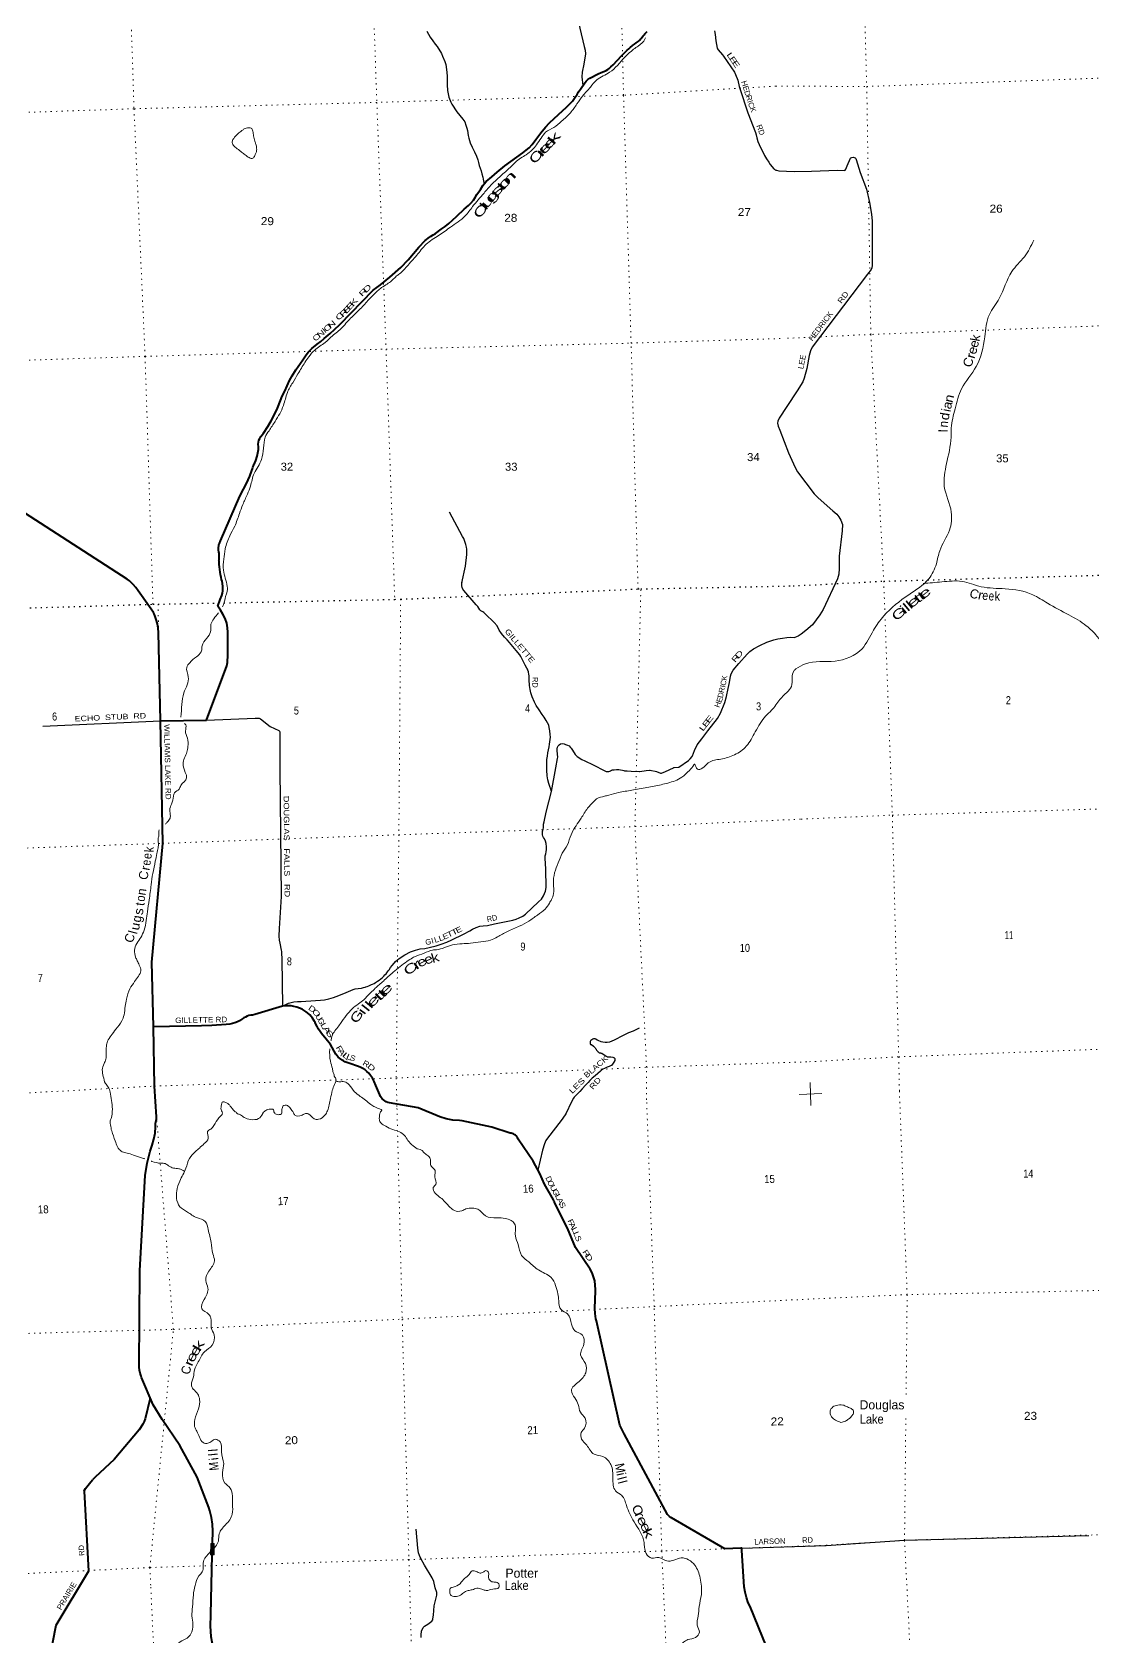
# Model space of a CAD drawing. Header units: feet. Extents: x 727543 to 978287, y 379550 to 572970.
# Drawn here: x 745583 to 768779, y 414692 to 449790 of the extents above; entities that cross this region are included whole.
import ezdxf
from ezdxf.enums import TextEntityAlignment as Align

# ---------------------------------------------------------------- set-up
doc = ezdxf.new("R2010")
doc.units = ezdxf.units.FT
doc.header["$LTSCALE"] = 80
doc.linetypes.add('DOTTED', pattern=[1.5, 0.3, -1.2])
for name, color, linetype, lineweight in [('26', 7, 'Continuous', 40), ('29', 7, 'Continuous', 25), ('39', 7, 'Continuous', 13), ('4', 7, 'Continuous', 13), ('6', 7, 'DOTTED', 25), ('61', 7, 'Continuous', 13), ('7', 7, 'DOTTED', 13)]:
    doc.layers.add(name, color=color, linetype=linetype, lineweight=lineweight)
for name, color, linetype in [('27', 7, 'Continuous'), ('30', 7, 'Continuous'), ('41', 7, 'Continuous')]:
    doc.layers.add(name, color=color, linetype=linetype)

msp = doc.modelspace()

# ---------------------------------------------------------------- linework, layer by layer
at = {"layer": '26'}
msp.add_line((748389.15, 434726.68), (749397.19, 434741.63), dxfattribs=at)
for points in [[(757657.42, 448658.82), (757698.55, 448713.09), (757725.58, 448744.44), (757738.03, 448754.75), (757758.2, 448768.92), (757780.09, 448780.95), (757963.04, 448873.5), (758028.63, 448904.11), (758086.99, 448928.49), (758138.17, 448952.98), (758171.72, 448973.96), (758203.87, 448996.34), (758241.61, 449027.11), (758289.13, 449073.27), (758471.85, 449268.05), (758543.44, 449341.89), (758595.6, 449393.91), (758629.15, 449424.68), (758668.58, 449457.6), (758693.83, 449478.93), (758712.35, 449494.49), (758755.68, 449527.45), (758791.68, 449551.93), (758814.39, 449566.62), (758834.66, 449581.3), (758853.88, 449598.44), (758867.86, 449611.73), (758877.43, 449622.52), (758887.13, 449634.24), (758898.49, 449649.19), (758916.05, 449672.35), (758944.18, 449709.6), (758964.27, 449732.32), (758981.57, 449750.86), (759008.83, 449779.18), (759030.15, 449802.61)], [(755468.71, 446474.34), (755514.6, 446519.36), (755633.04, 446620.7), (755754.91, 446724.61), (755921.84, 446866.74), (756315.61, 447150.9), (756388.73, 447210.26), (756450.53, 447258.35), (756520.91, 447332.2), (756598.15, 447443.85), (756706.29, 447586.41), (756807.57, 447710.07), (756897.68, 447803.69), (757091.65, 447987.47), (757267.94, 448147.64), (757318.66, 448197.44), (757360.71, 448240.38), (757399.34, 448281.6), (757431.95, 448326.25), (757460.27, 448364.04), (757498.89, 448423.3), (757533.23, 448479.98), (757573.56, 448539.24), (757619.25, 448604.8), (757623.16, 448610.43), (757627.35, 448616.71), (757657.42, 448658.82)], [(754291.46, 445316.08), (754353.25, 445353.01), (754401.32, 445384.79), (754528.34, 445478.4), (754612.45, 445541.09), (754694.84, 445604.64), (754777.24, 445674.2), (754869.07, 445762.66), (755030.85, 445914.24), (755122.69, 445995.82), (755175.04, 446046.49), (755231.8, 446117.02), (755268.71, 446171.98), (755309.48, 446234.24), (755385.43, 446350.61), (755441.65, 446437.78), (755468.96, 446473.94)], [(749397.19, 434741.63), (749840.34, 435926.26), (749854.03, 436006.13), (749866.41, 436169.93), (749859.51, 436666.97), (749858.33, 436764.21), (749839.45, 436860.36), (749805.13, 436961.67), (749757.08, 437062.97), (749700.45, 437150.54), (749645.34, 437236.38), (749697.89, 437380.05), (749733.07, 437470.78), (749743.37, 437516.29), (749752.81, 437572.95), (749755.38, 437609.86), (749754.52, 437662.23), (749748.52, 437730.06), (749738.22, 437784.14), (749727.95, 437815.93), (749718.06, 437859.27), (749703.47, 437927.09), (749694.89, 437981.18), (749687.17, 438035.27), (749680.31, 438091.93), (749675.67, 438143.32), (749673.23, 438178.85), (749670.23, 438218.78), (749669.69, 438229.83), (749670.33, 438239.27), (749671.62, 438251.29), (749673.98, 438263.96), (749675.7, 438277.69), (749676.12, 438298.08), (749676.55, 438315.04), (749676.12, 438332.21), (749675.48, 438350.03), (749673.98, 438365.48), (749670.44, 438392), (749665.94, 438419.04), (749663.36, 438434.5), (749661.43, 438448.23), (749660.36, 438462.83), (749659.29, 438492.88), (749659.93, 438508.77), (749660.9, 438524.98), (749663.4, 438550.99), (749665.66, 438562.58), (749668.39, 438573.58), (749678.64, 438606.05), (749699.24, 438661.01), (750126, 439638.7), (750284.65, 439943.95), (750310.27, 439999.28), (750343.74, 440077.42), (750386.44, 440204.58), (750399.52, 440240.58), (750410.67, 440274.07), (750422.44, 440306.42), (750441.57, 440346.2), (750450.87, 440369.54), (750472.43, 440418.49), (750504.4, 440517.03), (750519.85, 440586.59), (750531, 440658.72), (750530.15, 440718.84), (750528.43, 440777.23), (750532.72, 440821.89), (750543.02, 440865.68), (750559.54, 440900.24), (750587.86, 440943.18), (750642.78, 441020.47), (750737.62, 441164.74), (750809.71, 441288.4), (750866.35, 441394.89), (750948.74, 441566.64), (751017.4, 441734.95), (751051.73, 441825.98), (751106.66, 441939.33), (751211.99, 442168.73), (751270.58, 442275.11), (751351.25, 442400.49), (751503.68, 442623.51), (751577.4, 442734.12), (751626.32, 442797.67), (751700.13, 442868.95), (751817.71, 442964.27), (751893.23, 443020.95), (751967.9, 443087.93), (752098.78, 443197.42), (752197.47, 443282.44), (752309.04, 443392.36), (753040.27, 444146.34), (753203.33, 444263.13), (753404.16, 444426.3), (753646.18, 444640.99), (753804.09, 444805.87), (754038.38, 445084.97), (754178.38, 445234.28), (754273.87, 445304.71), (754291.46, 445316.08)], [(748389.15, 434726.68), (748350.09, 436661.01), (748338.95, 436754.79), (748323.71, 436846.3), (748295.76, 436945.43), (748275.44, 437007.7), (748250.04, 437066.16), (748235.93, 437097.79), (747973.48, 437466.82), (747902.36, 437571.03), (747849.01, 437642.2), (747789.63, 437709.87), (747714.69, 437786.13), (747663.34, 437825.37), (744588.95, 439809.04)], [(748234.42, 428036.41), (748202.73, 429452.26), (748439.8, 432047.28), (748389.15, 434726.68)], [(751059.33, 428484), (750450.95, 428302.61), (750405.78, 428292.18), (750364.95, 428289.57), (750325.86, 428279.14), (750288.51, 428266.98), (750246.81, 428249.16), (750211.63, 428228.3), (750171.24, 428199.62), (750119.99, 428167.9), (750072.22, 428142.69), (750019.12, 428120.84), (749967.43, 428105.63), (749908.47, 428092.4), (749830.08, 428083.36), (749511.29, 428061.19), (749287.6, 428056.63), (748234.42, 428036.41)], [(754021.39, 426266.24), (753395.84, 426373.3), (753359.81, 426383.04), (753328.11, 426396.02), (753295.32, 426414.04), (753264.69, 426437.11), (753238.75, 426461.27), (753216.77, 426487.23), (753200.56, 426512.82), (753183.43, 426546.12), (753098.41, 426753.83), (753065.26, 426838.91), (753029.23, 426910.29), (752985.99, 426972.3), (752946.36, 427018.8), (752906.01, 427057.74), (752863.13, 427091.99), (752817.73, 427121.55), (752768.73, 427148.23), (752723.51, 427167.88), (752512.37, 427242.5), (752464.09, 427257.64), (752424.46, 427272.06), (752389.87, 427288.29), (752351.68, 427312.44), (752333.3, 427325.78), (752304.84, 427347.41), (752279.26, 427370.48), (752251.87, 427398.61), (752224.92, 427433.46), (752107.2, 427645.17), (751981.1, 427802.57), (751939.66, 427851.96), (751907.59, 427890.89), (751880.57, 427929.83), (751847.97, 427980.12), (751814.2, 428040.1), (751788.55, 428093.55), (751770.95, 428131.45), (751761.76, 428148.39), (751750.86, 428167.86), (751716.29, 428221.16), (751684.81, 428260.97), (751652.63, 428295.59), (751606.96, 428337.83), (751574.79, 428363.1), (751534.31, 428390.79), (751488.12, 428419.01), (751429.99, 428446.01), (751369.1, 428467.47), (751308.21, 428482.01), (751250.78, 428491.7), (751201.65, 428495.17), (751159.44, 428495.17), (751115.85, 428492.4), (751059.33, 428484)], [(748304.03, 426067.02), (748259.04, 426738.06), (748234.42, 428036.41)], [(762091.04, 413365.56), (761282.12, 415358.31), (761244.49, 415437.43), (761202.4, 415551.39), (761172.45, 415669.12), (761154.97, 415789.33), (761105.34, 416583.44), (761102.42, 416630.27), (761078.78, 416629.45), (760728.77, 416617.22), (759562.08, 417295.78), (759546.74, 417305.21), (759520.66, 417324.33), (759496.73, 417346.08), (759475.19, 417370.2), (758527.27, 419134.81), (758431.23, 419320.13), (757921.28, 421603.86), (757910.18, 421651.92), (757893.25, 421762.81), (757888.01, 421874.86), (757902.65, 422262.33), (757903.27, 422291.44), (757898.85, 422384.3), (757884.75, 422476.19), (757861.12, 422566.11), (757828.23, 422653.06), (757786.42, 422736.09), (757468.3, 423208.37), (757293.01, 423627.97), (757081.4, 424046.58), (757005.21, 424197.55), (756992.59, 424222.55), (756982.46, 424247.55), (756789.55, 424590.31), (756681.95, 424827.86), (756539.19, 425094.76), (756214.74, 425576.97), (756207.28, 425594.64), (756197.09, 425613.33), (756184.99, 425630.87), (756171.13, 425647.04), (756155.66, 425661.67), (756138.74, 425674.61), (756120.56, 425685.7), (756101.33, 425694.84), (756081.24, 425701.91), (756060.52, 425706.85), (756039.4, 425709.59), (755633.71, 425837.2), (754983.83, 425981.8), (754928.79, 425982.52), (754782.19, 425995.02), (754637.69, 426022.77), (754496.88, 426065.47), (754021.39, 426266.24)], [(749541.45, 414460.76), (749499.47, 414694.88), (749482.2, 414932.11), (749489.82, 415169.84), (749490.96, 415182.88), (749522.28, 416485.39), (749534.82, 417007), (749528.68, 417157.26), (749506.87, 417306.05), (749469.62, 417451.74), (749445.7, 417521.92), (749193, 418181.92), (748812.18, 418874.79), (748430.71, 419446.38), (748227.98, 419764.18), (747976.82, 420366.35), (747966.45, 420391.19), (747958.12, 420416.35), (747944.48, 420457.5), (747929.6, 420525.58), (747921.92, 420594.84), (747921.26, 420608.69), (747939.62, 422708.91), (748057.17, 424785.64), (748095.76, 425053.75), (748162.17, 425316.36), (748206.27, 425446.54), (748245.99, 425577.34), (748271.83, 425711.56), (748283.49, 425847.76), (748283.84, 425921.57), (748300.72, 426021.97), (748303.11, 426053.19), (748304.03, 426067.02)], [(748167.94, 419909.71), (748054.75, 419460.33), (748032.67, 419400.37), (748006.5, 419348), (747924.17, 419220.3), (747374.84, 418574.71)], [(747374.84, 418574.71), (746964.52, 418186.58), (746906.79, 418127.39)], [(746719.88, 417879.75), (746729.02, 417904.17), (746750.51, 417937.83), (746840.23, 418046.3), (746906.79, 418127.39)], [(746719.88, 417879.75), (746813.38, 416126.09), (746101.47, 414940.49), (745590.65, 412341.69)]]:
    msp.add_lwpolyline(points, dxfattribs=at)
at = {"layer": '29'}
for p, q in [((745820.11, 434609.27), (748388.87, 434726.46)), ((761105.26, 416630.37), (762944.98, 416694.62))]:
    msp.add_line(p, q, dxfattribs=at)
for points in [[(757491, 450154.56), (757654.21, 449472.9), (757675.66, 449391.69), (757681.61, 449315.8), (757647.77, 449086.34), (757612.85, 448911.47), (757604.69, 448808.6), (757626.6, 448618.16)], [(754214.33, 449812.18), (754288, 449681.61), (754346.93, 449601.58), (754397.44, 449527.87), (754441.64, 449473.11), (754532.15, 449323.58), (754559.51, 449264.61), (754611.08, 449149.84), (754630.02, 449084.55), (754642.65, 448975.04), (754659.49, 448829.72), (754659.49, 448739.16), (754657.38, 448638.07), (754670.01, 448509.6), (754698.42, 448364.29), (754737.36, 448255.83), (754758.41, 448211.6), (754868.91, 448046.28), (755003.08, 447883.59), (755043.07, 447824.62), (755068.33, 447753.01), (755089.37, 447689.83), (755104.11, 447639.29), (755118.84, 447529.77), (755131.47, 447466.59), (755165.15, 447369.71), (755207.24, 447270.73), (755255.65, 447167.53), (755304.14, 447077), (755304.14, 447077), (755327.75, 446997.1), (755343.39, 446938.61), (755359.28, 446873.05), (755402.76, 446753.53), (755417.05, 446690.11), (755438.23, 446613.64), (755445.33, 446574.42), (755460.33, 446499.39), (755468.96, 446473.94)], [(760505.91, 449820.4), (760520.63, 449736.94), (760534.92, 449599.95), (760564.78, 449437.49), (760567.54, 449425.53), (760585.94, 449401.6), (760676.39, 449293.9), (760698.78, 449266.6), (760940.17, 448910.99), (760998.66, 448778.15), (761012.15, 448735.19), (761044.97, 448599.89), (761061.53, 448553.87), (761232.02, 448021.86), (761398.82, 447592.32), (761415.38, 447546.3), (761430.1, 447480.03), (761453.41, 447399.03), (761477.94, 447332.76), (761600.59, 447089.76), (761639.84, 447014.89), (761690.13, 446944.94), (761725.19, 446893.21), (761803.13, 446799.05), (761809.88, 446793.53), (761820.83, 446784.49), (761834.78, 446776.64), (761847.85, 446770.53), (761862, 446767.45), (761910.73, 446758.59)], [(761910.73, 446758.59), (762248.25, 446744.21), (762625.54, 446746.84), (763193.64, 446773.13), (763341.37, 446762.73), (763362.73, 446771.05), (763373.38, 446789.16), (763403.19, 446861.61), (763478.24, 447029.03), (763488.37, 447041.67), (763505.4, 447049.12), (763543.73, 447053.38), (763560.77, 447048.06), (763577.81, 447040.59), (763592.71, 447024.62), (763603.36, 447006.5), (763692.29, 446717.8), (763827.79, 446350.9), (763891.53, 446064.13), (763939.81, 445810.07), (763954.06, 445653.91), (763951.68, 444686.9), (763944.07, 444635.99), (763928.97, 444597.01), (763852.34, 444492.87), (762641.43, 442900.02), (762602.53, 442818.41), (762576.03, 442715.4), (762520.48, 442434.07), (762464.32, 442219.48), (762436.43, 442142.95), (762309.8, 441940.34), (762088.14, 441601.5)], [(762088.14, 441601.5), (761916.37, 441345.35), (761886.49, 441278.07), (761882.23, 441239.32), (761897.69, 441169.67), (761933.87, 441082.83), (762123.13, 440584.36)], [(762123.13, 440584.36), (762266.08, 440265.72), (762316.24, 440174.79), (762683.46, 439688.27), (762770.64, 439601.91), (763092.46, 439321.19), (763177.49, 439245.06), (763220.08, 439185.4), (763268.12, 439113.65), (763301, 439019.19), (763299.41, 438882.24), (763230.31, 438329.33), (763228.93, 438056.19), (763220.08, 437934.61), (763195.34, 437832.36), (762879.37, 437163.26), (762804.58, 437042.32), (762649.39, 436828.72), (762504.58, 436700.87), (762402.37, 436619.9), (762334.23, 436577.29), (762261.91, 436550.42)], [(756940.14, 433178.53), (756924.32, 433229.71), (756902.21, 433293.87), (756883.42, 433356.91), (756861.31, 433436.55), (756848.05, 433525.03), (756838.1, 433645.59), (756835.89, 433732.97), (756838.11, 433803.76), (756841.43, 433878.97), (756851.38, 433953.08), (756860.22, 434023.86), (756873.48, 434092.44), (756892.27, 434161.02), (756898.91, 434215.21), (756905.54, 434264.99), (756911.07, 434318.08), (756915.49, 434367.85), (756913.28, 434428.68), (756906.66, 434507.21), (756891.18, 434582.42), (756880.13, 434635.51), (756855.81, 434686.39), (756824.86, 434737.27), (756780.65, 434808.06), (756736.43, 434867.78), (756672.32, 434969.54), (756608.21, 435060.24), (756565.38, 435132.96), (756517.85, 435249.1), (756488.56, 435337.03), (756473.08, 435414.46), (756459.82, 435496.31), (756458.04, 435534.05), (756454.17, 435587.14), (756455, 435652.95), (756454.44, 435704.94), (756448.36, 435751.12), (756440.49, 435787.2), (756436.07, 435801.85), (756426.26, 435831.58), (756416.04, 435854.53), (756403.88, 435879.42), (756367.4, 435943.85), (756272.61, 436132.17), (756247.74, 436169.77), (756170.36, 436266.01), (756025.56, 436439.66), (755974.71, 436497.18), (755910.59, 436559.12), (755848.42, 436633.5), (755797.75, 436712.06), (755771.59, 436763.46), (755742.3, 436811.02), (755725.72, 436834.8), (755713.05, 436850.11), (755460, 437096.49), (755437.21, 437110.77), (755396.31, 437130.68), (755374.2, 437155.01), (755327.12, 437226.5), (755294.61, 437264.51), (755025.04, 437580.04), (755004.44, 437606.84), (754984.54, 437641.12), (754976.81, 437676.52), (754977.91, 437713.02), (754982.33, 437751.73), (754981.62, 437746.06), (755061.35, 438107.15), (755088.45, 438366.72), (755091.91, 438419.95), (755092.46, 438431.57), (755092.74, 438448.16), (755089.7, 438478.85), (755082.93, 438527.66), (755070.77, 438579.65), (755054.74, 438630.53), (755039.27, 438671.45), (755021.03, 438712.38), (754997.82, 438754.96), (754709.84, 439293.61)], [(756940.14, 433178.53), (757035.24, 433701.98), (757071.75, 433902.58), (757076.12, 433930.08), (757067.26, 434067.33), (757062.76, 434092.04), (757062.76, 434113.76), (757071, 434150.45), (757086.71, 434179.65), (757107.67, 434203.62), (757139.85, 434220.84), (757177.27, 434229.83), (757177.27, 434229.08), (757216.93, 434223.84), (757248.36, 434211.11), (757287.28, 434197.63), (757323.95, 434176.66), (757351.64, 434151.95), (757371.85, 434130.98), (757400.29, 434088.3), (757457.91, 433990.94), (757478.12, 433971.47), (757503.56, 433947.51), (757535, 433925.05), (757570.92, 433903.33), (757604.6, 433884.61), (757665.96, 433855.4), (757848.57, 433765.54), (758103.77, 433630.52), (758120.62, 433624.38), (758138.58, 433619.14), (758157.29, 433615.4), (758176, 433615.4), (758193.21, 433618.39), (758212.67, 433625.13), (758231.38, 433633.37), (758254.58, 433648.35), (758275.53, 433655.09), (758312.21, 433658.08), (758365.34, 433660.33), (758410.99, 433659.58), (758450.66, 433654.34), (758493.32, 433646.1), (758519.51, 433637.11), (758539.72, 433636.36), (758592.85, 433632.62), (758679.67, 433627.38), (758863.96, 433615.58), (758872.94, 433615.95), (759011.03, 433643.42), (759081.36, 433650.4), (759095.21, 433649.65), (759129.64, 433643.28), (759204.48, 433626.06), (759239.65, 433616.32), (759321.97, 433583.37), (759334.7, 433579.63), (759345.18, 433580.38), (759429.74, 433620.07), (759605.87, 433701.27), (759612.79, 433704.36), (759616.53, 433705.86), (759621.96, 433706.89), (759721.97, 433712.97), (759725.3, 433713.57), (759728.01, 433714.6), (759937.85, 433861.2), (759944.86, 433866.72), (759951.41, 433872.71), (759970.68, 433895.37), (760015.78, 433950.22), (760017.98, 433952.8), (760019.48, 433955.6), (760021.82, 433961.32), (760066.26, 434076.81), (760127.65, 434202.65), (760231.43, 434330.22), (760357.29, 434509.23), (760570.21, 434780.77), (760634.13, 434897.52), (760732.92, 435128.17), (760765.85, 435259.98), (760801.78, 435433.72), (760834.71, 435562.53), (760852.67, 435700.32), (760870.63, 435754.24), (760915.54, 435835.12), (761035.29, 435978.91), (761218.65, 436186.35), (761277.02, 436243.27), (761359.35, 436303.18), (761498.56, 436373.57), (761649.74, 436445.47), (761799.43, 436500.88), (761887.74, 436518.86), (761994.02, 436536.83), (762089.82, 436551.81), (762176.64, 436556.3), (762261.91, 436550.42)], [(749397.19, 434741.63), (750458.66, 434784.86), (750532.09, 434787.75), (750532.8, 434787.75), (750547.14, 434786.32), (750560.76, 434781.3), (750577.96, 434769.82), (750791.99, 434604.68), (750976.52, 434513.76), (750986.39, 434507.14), (750993.73, 434497.98), (751001.8, 434479.17), (751002.33, 434463.55), (751000.18, 433672.42), (751028.42, 430884.44), (750983.15, 430187.14), (750976.02, 430019.86), (750983.19, 429929.48), (750997.53, 429860.62), (751030.5, 429708.56), (751034.44, 429684.53), (751039.46, 429650.82), (751043.05, 429514.53), (751059.33, 428484)], [(751059.33, 428484), (751148.24, 428531), (751192.54, 428551.86), (751244.66, 428567.51), (751308.07, 428581.42), (751387.12, 428588.37), (751465.29, 428588.37), (751568.66, 428593.59), (751886.58, 428616.19), (751980.4, 428628.36), (752072.47, 428645.74), (752174.97, 428677.03), (752293.11, 428718.75), (752452.94, 428783.07), (752603.21, 428848.26), (752648.38, 428863.9), (752712.66, 428874.33), (752783.89, 428883.02), (752829.83, 428893.35), (752864.79, 428902.91), (752881.73, 428908.78), (752910.18, 428917.69), (752946.66, 428931.38), (752976.85, 428943.98), (753004.86, 428956.8), (753029.19, 428968.54), (753061.76, 428985.71), (753094.12, 429004.83), (753134.52, 429030.91), (753172.3, 429057.85), (753209, 429086.32), (753236.58, 429109.13), (753272.42, 429144.33), (753298.04, 429170.41), (753322.58, 429196.27), (753371.88, 429257.33), (753388.17, 429280.36), (753421.5, 429330.88), (753454.07, 429374.78), (753497.07, 429425.63), (753531.39, 429460.83), (753576.56, 429502.99), (753607.39, 429529.93), (753732.28, 429611.85), (753853.89, 429676.17), (753968.56, 429714.42), (754071.06, 429740.5), (754168.35, 429749.19), (754269.12, 429766.57), (754415.06, 429803.08), (754531.46, 429839.59), (754651.34, 429888.26), (754759.05, 429936.94), (755018.79, 430064.71), (755154.3, 430130.77), (755211.63, 430167.28), (755296.77, 430209), (755374.95, 430233.34), (755449.65, 430243.77), (755541.73, 430254.2), (755691.15, 430287.23), (756091.61, 430369.81), (756169.79, 430392.41), (756235.81, 430416.74), (756310.51, 430456.73), (756369.58, 430500.19), (756659.72, 430771.38), (756718.79, 430825.27), (756769.18, 430900.02), (756807.4, 430999.11), (756824.77, 431084.29), (756813.48, 431483.26), (756804.79, 431721.42), (756805.23, 431774.88), (756815.21, 431818.77), (756825.21, 431860.93), (756831.29, 431915.69), (756831.29, 431970.45), (756821.73, 432042.6), (756806.96, 432092.14), (756784.38, 432145.16), (756767, 432172.98), (756750.5, 432205.14), (756744.42, 432232.95), (756743.55, 432257.29), (756746.16, 432306.84), (756757.45, 432358.99), (756763.53, 432387.67), (756763.1, 432463.73), (756777, 432518.49), (756827.38, 432729.71), (756940.14, 433178.53)], [(758860.35, 428005.42), (758784.19, 427966.8), (758726.68, 427941.54), (758625.69, 427905.05), (758505.06, 427847.51), (758312.29, 427744.87), (758261.78, 427722.04), (758208.45, 427702.67), (758156.53, 427691.34), (758113.59, 427688.98), (758065.92, 427696.06), (758023.44, 427709.29), (757961.09, 427732.05), (757939.9, 427741.87), (757906.86, 427765.77), (757894.12, 427772.57), (757877.6, 427774.93), (757862.5, 427771.15), (757845.3, 427762.19), (757802.56, 427735.73), (757793.12, 427725.81), (757787.46, 427715.43), (757788.57, 427658.25), (757790.24, 427652.29), (757795.6, 427650.61), (757811.13, 427649.22), (757817.54, 427647.55), (757856.48, 427614.96), (757890.42, 427581.88), (757898.13, 427573.11), (757904.97, 427564.16), (757910.23, 427555.91), (757913.91, 427548.55), (757919.7, 427536.97), (757925.13, 427527.14), (757931.44, 427516.27), (757936, 427509.95), (757943.36, 427501.36), (757949.85, 427494.34), (757958.09, 427486.79), (757967.73, 427479.6), (757977.45, 427473.46), (757985.78, 427469.16), (757992, 427466.97), (758000.41, 427464.43), (758009.97, 427462.41), (758019.44, 427460.92), (758029.34, 427459.6), (758031.27, 427459.51), (758033.11, 427459.95), (758035.57, 427460.57), (758037.58, 427460.04), (758038.98, 427459.07), (758042.75, 427456.32), (758135.53, 427392.02), (758147.28, 427385), (758157.8, 427381.5), (758168.32, 427379.57), (758177.61, 427378.69), (758207.94, 427379.22), (758218.46, 427379.04), (758227.22, 427378.69), (758233.18, 427378.34), (758239.48, 427377.47), (758282.35, 427368.69), (758294.1, 427365.53), (758298.22, 427363.95), (758302.25, 427361.67), (758308.86, 427357.06), (758316.98, 427349.22), (758323.58, 427340.22), (758327.09, 427331.1), (758326.74, 427319.17), (758322.18, 427298.12), (758303.95, 427263.04), (758273.98, 427218.83), (758257.32, 427197.96), (758251.01, 427192.17), (758245.23, 427188.31), (758231.2, 427182.17), (758201.58, 427170.42), (758161.26, 427153.58), (758127.51, 427140.69), (758097.35, 427126.65), (758064.4, 427109.81), (758034.95, 427089.47), (758010.06, 427068.07), (757953.96, 427015.45), (757895.76, 426963.52), (757833.35, 426909.15), (757780.76, 426862.14), (757739.91, 426819.87), (757684.16, 426757.07), (757611.24, 426677.08), (757557.95, 426621.65), (757526.39, 426587.27), (757499.75, 426561.31), (757456.27, 426519.92), (757434.54, 426496.77), (757419.81, 426475.72), (757369.38, 426382.91)], [(757369.38, 426382.91), (757259.66, 426148.33), (757237.58, 426106.38), (757149.3, 425982.72), (756853.57, 425602.93), (756814.95, 425545.51), (756787.36, 425474.86), (756743.22, 425333.54), (756644.19, 424898.45)], [(754092.93, 414676.02), (754087.41, 414740.06), (754099.55, 414819.55), (754131.55, 414894.63), (754161.34, 414923.34), (754233.07, 414974.12), (754321.35, 415035.95), (754342.32, 415062.45), (754348.94, 415088.95), (754356.67, 415168.44), (754374.32, 415371.59), (754431.71, 415605.66), (754430.6, 415660.86), (754396.39, 415764.64), (754367.71, 415905.97), (754334.6, 415985.46), (754166.86, 416263.68), (754083, 416405.01), (754053.21, 416469.04), (754033.34, 416533.08), (754016.79, 416630.24), (753981.48, 417045.37)], [(762944.98, 416694.62), (764660.44, 416805.6), (768693.37, 416912.35)]]:
    msp.add_lwpolyline(points, dxfattribs=at)
at = {"layer": '39'}
msp.add_line((750628.81, 426135.49), (750628.85, 426148.01), dxfattribs=at)
msp.add_lwpolyline([(753226.81, 426209.94), (753228.08, 426212.98), (753227.46, 426217.02), (753225.39, 426220.34), (753221.45, 426223.86), (753212.94, 426228.93), (753192.01, 426237.33)], dxfattribs=at)
for points in [[(750289.76, 439682.77), (750357.5, 439858.39), (750438.47, 440137.44), (750527.04, 440291.38), (750597.55, 440440.8), (750644.94, 440692.68), (750680.67, 440928.08), (750763.47, 441071.76), (750896.2, 441275.23), (751079.2, 441621.83), (751166.06, 441907.1), (751281.17, 442122.38), (751396.91, 442315.45), (751549.41, 442566.08), (751630.82, 442687.49), (751762.02, 442834.48), (751993.74, 443003.36), (752148.37, 443144.26), (752363.73, 443329.37), (752474.18, 443453.69), (752678.5, 443658.14), (752881.44, 443866.74), (752967.04, 443966.2), (753052.63, 444049.08), (753224.47, 444201.27), (753347.53, 444279.32), (753530.31, 444433.11), (753563.44, 444466.26), (753593.81, 444485.6), (753776.04, 444662.42), (753994.17, 444908.31), (754201.26, 445148.68), (754471.85, 445342.07), (754731.39, 445521.66), (755051.01, 445767.72), (755214.93, 445972.17), (755465.1, 446269.87), (755637.44, 446462.42), (755826.33, 446641.26), (756035.13, 446830.74), (756151.04, 446947), (756386.68, 447108.88), (756516.46, 447211.1), (756610.34, 447324.38), (756712.5, 447470.8), (756811.9, 447597.89), (756990.26, 447705.02), (757160.23, 447838.89), (757354.95, 448025.97), (757497, 448217.71), (757623.3, 448394.89), (757791.65, 448585.31), (757932.55, 448746.71), (758211.78, 448910.21), (758381.59, 449062.16), (758736.4, 449414.42), (758837.02, 449484.23), (758984.2, 449637.7), (758993.52, 449664.74)], [(750458.11, 447114.96), (750443.28, 447068.08), (750393.9, 447028.37), (750306.21, 447056.35), (750221.53, 447120.8), (750145.04, 447181.42), (750043.8, 447259.58), (749970.95, 447334.44), (749962.77, 447409.01), (749991.5, 447464.34), (750083.58, 447565.83), (750170.53, 447634.84), (750219.97, 447672.53), (750318.28, 447697.38), (750375.04, 447690.8), (750411.32, 447623.05), (750426.43, 447518.35), (750456.01, 447401.91), (750476.02, 447337.77), (750492.8, 447245.24), (750486.85, 447170.3), (750458.11, 447114.96)], [(762285.34, 435864.45), (762492.73, 435974.03), (763139.91, 436033.73), (763730.37, 436304.19), (763979.34, 436706.16), (764208.59, 437022.55), (764750.98, 437483.82), (765189.52, 437832.74), (765355.68, 438163.44), (765430.29, 438444.89), (765643.38, 438898.4), (765682.47, 439288.06), (765530.49, 439850.1), (765578.43, 440351.31), (765676.68, 440928.88), (765682.92, 441129.38), (765765.49, 441552.71), (765906.4, 441985.86), (766229.51, 442479.06), (766412.71, 443123.9), (766515.6, 443612.58), (766731.78, 443960.96), (767005.53, 444551.83), (767281, 444877.7), (767488.68, 445239.99)], [(749748.59, 437218.94), (749776.08, 437284.15), (749811.07, 437443.22), (749841.44, 437528.87), (749849.73, 437667.01), (749765.13, 438023.6), (749774.56, 438260.33), (749806.49, 438487.54), (749905.45, 438773.14), (750012.66, 438982.14), (750117.86, 439261.84), (750191.14, 439455.8), (750289.76, 439682.77)], [(769658.93, 434958.72), (769393.13, 435541.66), (769192.21, 436049.64), (768867.3, 436580.24), (768634.24, 436806.01), (768255.27, 437043.63), (767786.78, 437300.85), (767466.03, 437483.55), (766861.74, 437615.33), (766334.79, 437660.37), (765916.97, 437775.44), (765478.54, 437766.46), (765070.8, 437730.82)], [(748838.76, 434808.34), (748858.59, 435087.02), (748899.98, 435336.72), (748975.69, 435516.6), (748997.05, 435688.96), (748964.88, 435896.29), (749028.7, 435997.02), (749174.55, 436126.21), (749278.46, 436238.11), (749291.5, 436276.86), (749298.95, 436370.03), (749401.42, 436532.43), (749484.39, 436670.05), (749493.64, 436842.09), (749555.04, 436956.91), (749659.99, 437086.07)], [(752118.47, 427737.29), (752120.67, 427748.06), (752167.07, 427892.8), (752248.89, 428000.07), (752326.66, 428107.24), (752451, 428282.35), (752580.3, 428425.24), (752722.57, 428538.17), (752835.19, 428628.07), (752972.56, 428771.18), (752988.31, 428785.75), (753086.74, 428877.3), (753264.09, 429035.62), (753474.85, 429227.17), (753630.91, 429352.59), (753777.28, 429463.6), (753904.32, 429543.79), (753948.11, 429567.18), (754156.03, 429645.47), (754342.03, 429713.07), (754426.71, 429719.37), (754773.21, 429827.62), (754986.72, 429851.49), (755172.25, 429864.5), (755395.74, 429892.68), (755604.92, 429926.54), (755758.44, 429999.34), (755975.25, 430120.31), (756236.71, 430234.38), (756443.71, 430344.99), (756633.86, 430479.4), (756799.91, 430609.12), (756895.22, 430738.99), (756941.38, 430821.06), (756982.35, 430943.42), (756983.94, 431171.85), (757007.67, 431402.9), (757088.4, 431619.28), (757175.36, 431829.78), (757289.31, 432014.71), (757367.85, 432237.1), (757477.48, 432432.03), (757587.97, 432596.66), (757731.24, 432816.73), (757864.52, 432961.75), (757927.52, 433020.02), (758097.65, 433077.09), (758191.92, 433101.83), (758408.49, 433160.14), (758694.05, 433208.16), (759027.73, 433269.58), (759186.56, 433298.06), (759485.68, 433366.65), (759789.25, 433491.95), (759956.68, 433643.94), (760052.34, 433761.69), (760061.92, 433780.14), (760108.82, 433694.47), (760332.83, 433775.21), (760380.14, 433816.89), (760640.79, 433888.5), (760945.17, 433985.53), (761200.57, 434170.18), (761397.67, 434486.68), (761505.63, 434669.43), (761622.29, 434830.18), (761754.01, 434958.99), (761935.35, 435190.19), (762084.44, 435347.76), (762187.77, 435479.86), (762202.67, 435666.2), (762240.76, 435818.8), (762285.34, 435864.45)], [(748499.44, 432467.31), (748539.82, 432513.71), (748600.06, 432598.18), (748606.81, 432644.84), (748592.87, 432779.89), (748631.76, 432904.21), (748661.65, 432989.9), (748699.4, 433154.61), (748796.15, 433233.99), (748834.35, 433311.81), (748960.94, 433478.89), (748933.26, 433599.42), (748883.49, 433786.06), (748967.05, 434044.97), (748989.97, 434162.81), (748978.68, 434346.43), (748937.8, 434505.01), (748942.14, 434636.5), (748918.72, 434665.76)], [(747314.29, 426032.71), (747338.37, 426236.41), (747318.84, 426425.88), (747289.49, 426604.98), (747249.93, 426717.11), (747187, 426798.31), (747140.23, 426950.67), (747118.03, 427091.56), (747158.49, 427232.1), (747196.17, 427328.09), (747200.91, 427445.44), (747206.35, 427609.3), (747233.53, 427719.17), (747310.85, 427842.49), (747411.99, 427980.6), (747546.25, 428162.03), (747593, 428294.65), (747619.96, 428483.33), (747645.88, 428637.63), (747722.16, 428868.05), (747824.87, 429022.36), (747910.32, 429143.88), (747959.48, 429262.42), (747925.69, 429384.81), (747882.6, 429478.66), (747845.98, 429558.53), (747823.5, 429709.52), (747871.85, 429856.33), (747958.98, 429990.02), (748033.36, 430145.6), (748079.76, 430361.08), (748104.64, 430551.73), (748143.78, 430809.45), (748186.91, 431140.05), (748222.24, 431389.59), (748277.25, 431657.84), (748310.9, 431824.47), (748339.58, 431952.57), (748344.84, 432051.74), (748339.6, 432094.05), (748336.43, 432134.39), (748350.69, 432201.46), (748352.25, 432288.41), (748364.32, 432342.31)], [(752044.59, 426197.38), (752110.68, 426466.39), (752146.12, 426641.15), (752194.99, 426769.78), (752223.32, 426839.26), (752215.08, 426915.84), (752191.78, 426953.62), (752191.32, 426969.78), (752169.17, 427037.91), (752148.59, 427122.25), (752105.63, 427282.8), (752092.1, 427545.19), (752092.5, 427551.98)], [(752224.46, 426843.25), (752308.36, 426833.43), (752411.39, 426834.15), (752516.32, 426768.22), (752631.8, 426615.66), (752757.95, 426513.92), (752875.52, 426430.14), (752991.35, 426336.2), (753079.78, 426281.96), (753192.01, 426237.33)], [(749735.92, 426117.52), (749609.32, 425961.92), (749488.69, 425798.96), (749421.56, 425744.57), (749435.77, 425597.43), (749348.2, 425479.84), (749241.84, 425383.96), (749159.19, 425306.92), (749024.05, 425157.71), (748945.3, 424941.33), (748811.8, 424660.8), (748745.16, 424444.75), (748741.61, 424282.98), (748815.35, 424101.09), (748978.19, 423982.27), (749185.48, 423862.65), (749367.53, 423778.71), (749433.15, 423598.62), (749497.5, 423319.47), (749536.73, 423071.97), (749571.4, 422915.28), (749448.43, 422691.63), (749383.41, 422489.77), (749428.62, 422317.21), (749346.57, 422074.47), (749291.75, 421868.85), (749450.78, 421741.84), (749493.22, 421668.23), (749501.29, 421452.2), (749564.09, 421300.33), (749519.98, 421072.77), (749352.44, 420926.72), (749217.19, 420708.79), (749131.26, 420532.63), (749111.4, 420376.48), (749065.65, 420207.48), (749106.64, 420113.62), (749204.63, 420003.13), (749246.36, 419883.01), (749221.75, 419680.24), (749141.54, 419443.61), (749137.65, 419293.96), (749183.02, 419188.09), (749241.06, 419062.36), (749321.17, 418941.27), (749428.62, 418926.03), (749591.75, 419013.35), (749694.27, 418957.55), (749724.52, 418742.14), (749772.17, 418482.74), (749749.4, 418286.08), (749796.2, 418056.97), (749885.22, 417978.57), (749958.17, 417824.96), (749966.68, 417592.78), (749960.57, 417378.39), (749811.71, 417141.9), (749675.78, 416948.21), (749656.04, 416788.01), (749487.76, 416567.39)], [(749735.77, 426117), (749744.82, 426148.23), (749721.8, 426198.73), (749718.87, 426301.73), (749731.16, 426366.74), (749756.61, 426395.71), (749813.66, 426379.03), (749875.21, 426346.31), (749914.89, 426300.88), (749965.14, 426239.56), (749992.42, 426203.91), (750025.47, 426178.51), (750041.97, 426166.82), (750065.93, 426138.94), (750079.94, 426128.88)], [(750628.81, 426135.49), (750533.58, 426026.96), (750360.46, 426008.08), (750221.96, 426050.76), (750137.54, 426109.08), (750077.55, 426130.6)], [(750628.81, 426147.97), (750662.65, 426182.09), (750692.55, 426206.82), (750739.5, 426223.77), (750791.71, 426235.27), (750844.38, 426230.6), (750869.47, 426200.95), (750868.14, 426176.66), (750874.17, 426167.36), (750882.5, 426156.85)], [(750882.5, 426156.85), (750896.91, 426134.89), (750942.17, 426114.57), (750987.01, 426113.73), (751034.81, 426128.54), (751046.79, 426162.65)], [(751046.79, 426162.6), (751044.38, 426231.88), (751055.41, 426270.57), (751088.47, 426315.92), (751142.93, 426319.39), (751217.11, 426268.81), (751250.62, 426227.26), (751280.04, 426187.62), (751291.54, 426171.13)], [(752044.64, 426197.56), (751986.02, 426101.79), (751847.16, 426013.11), (751749.97, 426022.57), (751621.66, 426134.25), (751544.99, 426132.15), (751471.3, 426095.78), (751329.78, 426102), (751291.54, 426171.13)], [(753227.46, 426211.12), (753186.46, 426136.69), (753178.29, 426067.75), (753176.18, 425998.98), (753212.51, 425927.22), (753317.39, 425859.36), (753468.84, 425786.71), (753617.6, 425738.24), (753724.83, 425658.32), (753800.52, 425551.26), (753912.8, 425435.1), (754042.23, 425355.78), (754095.2, 425339.05), (754149.18, 425285.96), (754221.44, 425229.33), (754288.32, 425148.3), (754292.54, 425069.6), (754315.26, 424979.28), (754394.36, 424894.54), (754386.1, 424756.89), (754409.06, 424585.74), (754356.34, 424521.65), (754396.22, 424395.42), (754516.06, 424297.65), (754607.38, 424209.21), (754725.95, 424085.14), (754816.7, 424016.89), (754976.43, 424009.14), (755070.13, 424052.12), (755213.05, 424068.16), (755330.8, 424045.11), (755498.41, 423900.15), (755743.9, 423858.37), (755928.02, 423845.23), (756058.5, 423800.3), (756133.17, 423729.59), (756150.66, 423465.32), (756212.58, 423273.01), (756285.83, 423036.54), (756445.37, 422891.36), (756656.2, 422717.26), (756927.22, 422556.95), (757031.23, 422375.89), (757078.63, 422197.32), (757099.12, 422042.27), (757150.95, 421849.67), (757292.94, 421754.54), (757380.03, 421528.55), (757450.56, 421389.02), (757616.93, 421288.48), (757648.64, 421093.32), (757576.45, 420858.93), (757684.78, 420667.88), (757690.32, 420469.98), (757544.19, 420280.05), (757376.21, 420077.39), (757449.28, 419919.74), (757526.04, 419774.31), (757571.08, 419607.8), (757673.79, 419473.19), (757663.58, 419260.71), (757589.68, 419159.66), (757599.74, 419016.45), (757710.46, 418884.07), (757871.42, 418688.41), (758062.71, 418635.04), (758239.24, 418460.01), (758283.81, 418166.17), (758342.11, 417886.85), (758476.13, 417787.45), (758581.33, 417563.98), (758746.74, 417208.78), (758965.43, 416753.99), (758974.42, 416649.15), (759012.45, 416516.81), (759130.45, 416412.93), (759285.52, 416427.28), (759463.26, 416353.33), (759776.43, 416418.49), (760071.55, 416262.88), (760190.54, 415979.16), (760218.7, 415622.22), (760169.56, 415358.15), (760149.09, 415151.45), (760128.57, 414946.77), (760173.27, 414792.38), (760089.62, 414678.94), (759925.36, 414632), (759740.06, 414471.31), (759678.39, 414293.79), (759854.49, 414278.41), (760001.53, 414147.03), (760136.86, 414001.18), (760210.28, 413758.66), (760188.3, 413533.73), (760268.55, 413335.85), (760433.44, 413071.58)], [(748044.49, 425147.54), (748018.53, 425156.44), (747841.3, 425212.22), (747688.34, 425266.63), (747580.61, 425291.98), (747490.03, 425354.17), (747448.03, 425411.63), (747400.03, 425539.65), (747323.25, 425757.84), (747297.33, 425890.51), (747297.27, 426003.05), (747314.34, 426033.1)], [(748908.66, 424879.7), (748859.38, 424908.66), (748788.09, 424930.96), (748676.61, 424946.1), (748568.21, 424995.67), (748492.2, 425042.09), (748401.06, 425051.72), (748204.05, 425092.81), (748185.01, 425099.34)], [(763266.66, 419384.21), (763168.37, 419423.49), (763089.87, 419475.53), (763030.94, 419609.06), (763074.28, 419705.44), (763167.65, 419754.93), (763308.84, 419763.52), (763392.8, 419729.84), (763476.89, 419692.12), (763536.88, 419649.59), (763543.29, 419577.03), (763502.74, 419519.14), (763471.56, 419483.77), (763440.05, 419458.51), (763372.86, 419411.88), (763266.66, 419384.21)], [(749487.76, 416567.39), (749467.11, 416540.32), (749336.56, 416371.02), (749303.33, 416115.47), (749231.16, 416024.57), (749146.13, 415816.11), (749109.36, 415615.02), (749092.49, 415351.83), (749075.95, 415149.29), (749101.32, 414964.05), (749054.57, 414758.65), (748970.3, 414667.42), (748856.99, 414603.69), (748722.73, 414494.92), (748595.89, 414265.1), (748592.95, 414153.87), (748623.42, 414003.13), (748483.15, 413675.93), (748383.74, 413620.66), (748383.83, 413473.14), (748402.46, 413384.72), (748361.08, 413203.72), (748363.83, 412961.28), (748439.23, 412864.32), (748485.73, 412718.06), (748403.13, 412639.01), (748444.08, 412474.41), (748440.8, 412375.29), (748358.56, 412211.36), (748283.77, 412069.87), (748317.79, 411864.66), (748326.61, 411765.87), (748272.62, 411602.72), (748284.32, 411400.94), (748289.5, 411287.91), (748215.71, 411182.82), (748195.01, 411056.95), (748148.67, 410980.91), (748094.42, 410971.34)], [(754944.12, 415855.67), (755045.82, 415973.65), (755138.44, 416055.01), (755204.84, 416135.64), (755291.99, 416123.88), (755381.84, 416087.95), (755443.94, 416105.82), (755501.49, 416141.75), (755565.39, 416095), (755563.67, 416012.09), (755596.42, 415924.06), (755688.23, 415890.2), (755771.58, 415870.25), (755786.45, 415771.63), (755656.15, 415737.75), (755513.64, 415707.57), (755415.94, 415735.21), (755310.4, 415754.55), (755208.3, 415723.46), (755117.95, 415704.82), (755038.1, 415672.32), (754949.05, 415607.23), (754832.82, 415575.75), (754730.87, 415611.36), (754716.39, 415695.84), (754724.89, 415752.66), (754786.76, 415778.61), (754944.12, 415855.67)]]:
    msp.add_spline(points, degree=3, dxfattribs=at)
at = {"layer": '4'}
for p, q in [((762596.64, 426815.21), (762614.18, 426315.51)), ((762596.64, 426815.21), (762614.18, 426315.51)), ((762596.64, 426815.21), (762614.18, 426315.51)), ((762855.25, 426574.13), (762355.56, 426556.59)), ((762855.25, 426574.13), (762355.56, 426556.59)), ((762855.25, 426574.13), (762355.56, 426556.59))]:
    msp.add_line(p, q, dxfattribs=at)
at = {"layer": '6'}
for points in [[(762223.1, 437678.45), (764204.48, 437781.21), (769492.85, 437926.19), (769616.59, 437911.65), (772308.66, 438212.19), (774774.5, 438352), (779148.87, 438520.63), (780095.71, 438564.95), (784517.14, 438698.33), (785457.75, 438748.53), (789880.06, 438920.39), (790753.89, 438972.65), (792688.3, 439054.76)], [(745295.49, 437190.97), (748225.15, 437275.98), (748336.83, 437278.12), (753513.65, 437383.51), (753642.89, 437386.79), (758833.7, 437610.11), (758894.28, 437612.18), (762223.1, 437678.45)]]:
    msp.add_lwpolyline(points, dxfattribs=at)
at = {"layer": '61'}
for p, q in [((749485.87, 416485.63), (749490.39, 416735.59)), ((749490.39, 416735.59), (749565.37, 416734.24))]:
    msp.add_line(p, q, dxfattribs=at)
msp.add_lwpolyline([(749565.37, 416734.24), (749560.86, 416484.28), (749485.87, 416485.63)], dxfattribs=at)
msp.add_lwpolyline([(749498.23, 416727.45), (749494, 416493.48), (749553, 416492.42), (749557.22, 416726.38)], close=True, dxfattribs=at)
at = {"layer": '7'}
msp.add_line((761847.07, 448609.11), (761306.95, 448576.97), dxfattribs=at)
for points in [[(752259.88, 470176.1), (752439.72, 464515.69), (752398.54, 459109.08), (752933.28, 453707.91), (753120.61, 448252.04), (753323.61, 442855.45), (753513.65, 437383.51)], [(758833.7, 437610.11), (758681.29, 442986.45), (758515.51, 448410.86), (758388.64, 453871.24), (758129.6, 459301.92), (757879.45, 464666.25), (757782.65, 466906.41)], [(747520.14, 459290.4), (747534.26, 458927.56), (747633.14, 453555), (747811.8, 448112.92), (748054.09, 442695.71), (748225.15, 437275.98)], [(763762.82, 451111.36), (763833.86, 448599.55), (763922.52, 443177.39), (764204.48, 437781.21), (764393.64, 432653.42), (764532.55, 427378.44), (764548.15, 426632.27)], [(761080.98, 448563.52), (758515.51, 448410.86), (753120.61, 448252.04), (747811.8, 448112.92), (742443.99, 447934.99), (737073.3, 447682.13), (731721, 447567.52), (731384.67, 447576.56)], [(761847.07, 448609.11), (763833.86, 448599.55), (769145.16, 448789.72), (774410.56, 448727.57)], [(774592.09, 443516.94), (769261.85, 443376.49), (763922.52, 443177.39), (762036.94, 443089.84)], [(731563.34, 442166.31), (731961.1, 442154.25), (737265.02, 442313.38), (742637.34, 442527.9), (748054.09, 442695.71), (753323.61, 442855.45), (758681.29, 442986.45), (762036.94, 443089.84)], [(753642.89, 437386.79), (753603.01, 432235.01), (753546.04, 426914.69), (753561.59, 426250.22)], [(759020.3, 426440.43), (759018.57, 427149.5), (758764.64, 432412.56), (758894.28, 437612.18)], [(748336.83, 437278.12), (748439.8, 432047.28), (748202.73, 429443.26), (748259.04, 426738.06), (748304.03, 426067.02)], [(762398.64, 432575.97), (764393.35, 432663.53), (769733.87, 432822.19), (774955.73, 433080.5)], [(731918.19, 431421.31), (732573.3, 431456.49), (737894.83, 431677), (743197.46, 431866.41), (748439.8, 432047.28), (753603.01, 432235.01), (758764.64, 432412.56), (762398.64, 432575.97)], [(762581.12, 427271.36), (764532.55, 427378.44), (769879.91, 427579.8), (775135.88, 427777.7)], [(758018.73, 427106.6), (759018.57, 427149.5), (762581.12, 427271.36)], [(732095.98, 426037.93), (732600.48, 426058.74), (738134.43, 425847.18), (743369.93, 426474.63), (748259.04, 426738.06), (753546.04, 426914.69), (757656.26, 427091.05)], [(759385.41, 415823.97), (759352.19, 416570.57), (759186.41, 421917.55), (759020.3, 426440.43)], [(764548.15, 426632.27), (764717.44, 422177.64), (764693.49, 419920.55)], [(753561.59, 426250.22), (753675.71, 421641.31), (753822.86, 416382.75), (753838.92, 415823.97)], [(748175.87, 415823.97), (748157.84, 416209.4), (748672.38, 421417.37), (748304.03, 426067.02)], [(785328.84, 422867.58), (785131.17, 422860.76), (779739.75, 422658.98), (775346.04, 422477.18), (770000.59, 422291.04), (764717.44, 422177.64), (762759.45, 422087.8)], [(741603.77, 421025.1), (742627.54, 421251.81), (748672.38, 421417.37), (753675.71, 421641.31), (759186.41, 421917.55), (762759.45, 422087.8)], [(764688.72, 419471.35), (764660.44, 416805.6), (764924.64, 411561.12), (765150.03, 406143.6), (765069.04, 400825.36), (765095.9, 400379.29)], [(762944.97, 416695.04), (764660.44, 416805.6), (770162.52, 416960.4), (775491.02, 417170.26), (779894, 417315.97), (785190.2, 417524.79), (785235.35, 417526.17)], [(762944.97, 416695.04), (759352.19, 416570.57), (753822.86, 416382.75), (748157.84, 416209.4), (742761.92, 415944.39), (742006.42, 415823.97)], [(748503.28, 408388.54), (748409.04, 410840.51), (748175.87, 415823.97)], [(753838.92, 415823.97), (753975.23, 411081.89), (754037.69, 408388.54)], [(759737.58, 408388.54), (759586.21, 411310.34), (759385.41, 415823.97)]]:
    msp.add_lwpolyline(points, dxfattribs=at)

# ---------------------------------------------------------------- texts
at = {"layer": '27'}
for s, rotation, width, p in [('R', 45.878, 1.65, (752865.58, 444061.32)), ('D', 45.878, 1.65, (752951.86, 444141.95)), ('C', 45.878, 1.65, (752352.13, 443537.34)), ('R', 45.878, 1.65, (752440.52, 443609.52)), ('E', 45.878, 1.8, (752516.24, 443685.93)), ('E', 45.878, 1.8, (752583.51, 443762.34)), ('K', 45.878, 1.75, (752657.11, 443842.96)), ('I', 39.915, 1.25, (752007.69, 443220.48)), ('O', 39.915, 1.45, (752084.16, 443280.63)), ('N', 40.744, 1.55, (752170.12, 443351.27)), ('O', 39.031, 1.4, (751840.86, 443071.61)), ('N', 36.889, 1.4, (751931.24, 443147.05)), ('D', 325.626, 1.35, (751674.49, 428377.8)), ('O', 317.234, 1.5, (751758.13, 428291.11)), ('U', 302.967, 1.3, (751804.23, 428214.2)), ('G', 294.909, 1.05, (751850.95, 428129.55)), ('L', 299.38, 1.5, (751913.48, 428027.05)), ('A', 309.481, 1.65, (751983.44, 427927.71)), ('S', 308.7, 1.6, (752041.5, 427845.23)), ('F', 299.076, 1.4, (752253.55, 427525.95)), ('A', 299.076, 1.35, (752301.81, 427449.67)), ('L', 317.953, 1.95, (752414.19, 427349.52)), ('L', 334.864, 1.4, (752493.53, 427319.82)), ('S', 340.536, 1.1, (752575.7, 427294.37)), ('R', 331.432, 1.2, (752858.8, 427173.84)), ('D', 321.384, 1.45, (752966.14, 427099.29)), ('D', 294.368, 1.1, (756829.71, 424677.16)), ('O', 294.368, 1.05, (756872.61, 424583.3)), ('U', 297.372, 1.2, (756930.74, 424478.67)), ('G', 297.372, 1.1, (756981.05, 424385.71)), ('L', 299.372, 1.5, (757040.17, 424287.74)), ('A', 296.78, 1.3, (757077.64, 424200.82)), ('S', 296.78, 1.25, (757127.29, 424106.94)), ('F', 296.817, 1.35, (757315.02, 423735.98)), ('A', 296.817, 1.3, (757347.09, 423662)), ('L', 296.817, 1.45, (757399.01, 423563.74)), ('L', 292.673, 1.3, (757433.46, 423477.15)), ('S', 292.673, 1.15, (757470.89, 423381.88)), ('R', 303.964, 1.35, (757652.87, 423045.9)), ('D', 303.964, 1.35, (757713.29, 422953.01))]:
    msp.add_text(s, height=120, rotation=rotation, dxfattribs=dict(at, width=width)).set_placement(p, align=Align.CENTER)
for s, rotation, width, p in [('WILLIAMS LAKE RD', 271.128, 1.1, (748469.99, 434650.99)), ('GILLETTE RD', 1.1, 1.1, (748712.73, 428115.61)), ('RD', 93.052, 0.85, (746728.14, 416468.32)), ('PRAIRIE', 59.017, 1.05, (746216.84, 415268.61))]:
    msp.add_text(s, height=120, rotation=rotation, dxfattribs=dict(at, width=width)).set_placement(p)
at = {"layer": '30'}
for s, rotation, width, p in [('L', 304.169, 1.65, (760802.65, 449238.22)), ('E', 304.169, 1.45, (760865.31, 449145.91)), ('E', 304.169, 1.45, (760926.36, 449055.96)), ('H', 286.635, 0.9, (761102.58, 448648.94)), ('E', 287.791, 1.05, (761138.68, 448539.69)), ('I', 287.769, 0.85, (761228.59, 448254.94)), ('R', 291.222, 1.05, (761438.22, 447684.22)), ('RD', 52.757, 1.2, (763364.04, 443952.57)), ('HEDRICK', 52.757, 1.05, (762874.21, 443321.88)), ('R', 50.212, 1.5, (761010.26, 436058.23)), ('D', 48.526, 1.55, (761084.79, 436139.47)), ('C', 75.66, 0.9, (760756.75, 435542.62)), ('K', 79.574, 0.85, (760778.28, 435654.24)), ('E', 68.814, 1.15, (760672.93, 435167.27)), ('D', 75.973, 0.9, (760697.98, 435275.23)), ('R', 78.316, 0.85, (760722.76, 435387.33)), ('L', 54.889, 1.7, (760297.8, 434546.33)), ('E', 51.899, 1.6, (760369.79, 434637.26)), ('E', 51.899, 1.6, (760438.74, 434726.55)), ('R', 11.652, 0.85, (755595.62, 430337.44)), ('D', 11.652, 0.85, (755707.65, 430360.54)), ('G', 14.045, 0.85, (754259.76, 429834.99)), ('L', 16.415, 1.15, (754442.34, 429884.21)), ('L', 19.415, 1.25, (754547.86, 429921.16)), ('E', 22.097, 1.15, (754644.35, 429962.38)), ('T', 24.321, 1.35, (754743.65, 430010.24)), ('T', 26.193, 1.4, (754846.03, 430058.75)), ('E', 26.193, 1.25, (754940.59, 430104.25))]:
    msp.add_text(s, height=120, rotation=rotation, dxfattribs=dict(at, width=width)).set_placement(p, align=Align.CENTER)
for s, rotation, p in [('D', 287.769, (761170.16, 448433.53)), ('R', 287.769, (761206.93, 448332.07)), ('C', 287.769, (761252.39, 448176.91)), ('K', 287.769, (761291.89, 448074.89)), ('D', 289.791, (761478.66, 447577.19)), ('LEE', 78.83, (762475.11, 442565.67)), ('I', 78.316, (760740.34, 435470.42)), ('H', 69.814, (760628.69, 435062.63)), ('I', 14.045, (754350.74, 429859.14))]:
    msp.add_text(s, height=120, rotation=rotation, dxfattribs=at).set_placement(p, align=Align.CENTER)
for s, rotation, width, p in [('GILLETTE', 309.89, 1.2, (755910.47, 436678.32)), ('RD', 269.277, 0.8, (756526.33, 435683.73)), ('ECHO  STUB  RD', 2.612, 1.2, (746517.6, 434711.16)), ('DOUGLAS   FALLS   RD', 270.58, 1.25, (751081.48, 433087.36)), ('BLACK', 41.062, 1.2, (757712.25, 426906.82)), ('LES', 44.259, 1.35, (757392.65, 426560.39)), ('RD', 48.403, 1.25, (757845.03, 426652.08)), ('RD', 2, 0.85, (762423.84, 416746.46))]:
    msp.add_text(s, height=120, rotation=rotation, dxfattribs=dict(at, width=width)).set_placement(p)
msp.add_text('LARSON', height=120, rotation=2, dxfattribs=at).set_placement((761376.61, 416709.89))
at = {"layer": '41'}
for s, rotation, width, p in [('k', 49.785, 2.05, (757071.28, 447407.3)), ('C', 50.771, 1.55, (756673.27, 447001.33)), ('r', 47.716, 2.15, (756783.72, 447107.17)), ('e', 47.194, 1.95, (756871.63, 447196.24)), ('e', 49.738, 1.85, (756967.26, 447301.61)), ('t', 47.766, 1.9, (755914.35, 446354.75)), ('o', 46.263, 2, (755980.55, 446431.51)), ('n', 45.595, 2.1, (756083.76, 446534.59)), ('u', 50.095, 2, (755611.2, 446019.43)), ('g', 49.822, 1.95, (755708.04, 446140.81)), ('s', 47.115, 2.25, (755811.61, 446252.64)), ('C', 50.475, 1.6, (755458.57, 445810.95)), ('l', 52.085, 1.5, (755539.51, 445917.1)), ('k', 80.697, 1.05, (766308.1, 443084.2)), ('e', 75.697, 1.05, (766274.98, 442948.69)), ('C', 71.786, 1.05, (766147.15, 442537.36)), ('r', 74.155, 1.2, (766202.07, 442684.54)), ('e', 74.155, 1.1, (766238.61, 442803.64)), ('a', 77.202, 1.1, (765691.22, 441609.48)), ('n', 76.517, 1.15, (765727.02, 441756.14)), ('d', 81.077, 1.1, (765635.64, 441372.78)), ('n', 84.901, 0.95, (765610.29, 441206.83)), ('l', 39.085, 1.55, (764827.24, 437187.61)), ('e', 39.085, 1.8, (764907.35, 437257.05)), ('t', 37.733, 1.7, (765005.68, 437326.87)), ('t', 37.733, 1.7, (765085.17, 437387.6)), ('e', 37.733, 1.75, (765162.61, 437448.3)), ('r', 348.824, 1.1, (766303.34, 437381.08)), ('e', 354.522, 0.85, (766417.55, 437371.15)), ('e', 356.376, 0.8, (766555.12, 437359.44)), ('k', 358.376, 0.9, (766687.68, 437352.46)), ('G', 39.942, 1.5, (764597.31, 436996.03)), ('i', 39.942, 1.7, (764699.34, 437082.25)), ('l', 39.942, 1.6, (764765.74, 437135.84)), ('k', 87.094, 0.9, (748240.81, 431907.26)), ('e', 84.375, 0.85, (748196.33, 431760.63)), ('r', 79.935, 1.05, (748156.31, 431488.61)), ('e', 84.375, 0.85, (748175.85, 431617.12)), ('o', 81.133, 0.9, (748051.21, 430828.7)), ('u', 79.426, 1.1, (747931.81, 430213.77)), ('s', 82.504, 1.1, (748011.6, 430544.86)), ('e', 24.274, 1.3, (754287.25, 429423.84)), ('k', 16.078, 1.25, (754422.18, 429452.33)), ('C', 37.76, 1.55, (753915.51, 429231.51)), ('r', 34.962, 1.85, (754047.99, 429318.73)), ('e', 25.949, 1.35, (754144.31, 429368.84)), ('e', 42.381, 1.95, (753387.38, 428787.97)), ('l', 49.497, 1.65, (753027.07, 428452.42)), ('e', 48.069, 1.9, (753107.7, 428535.97)), ('t', 44.868, 2, (753228.17, 428630.99)), ('t', 44.563, 2, (753305.37, 428700.86)), ('G', 54.068, 1.4, (752760.02, 428204.69)), ('i', 54.642, 1.5, (752872.58, 428321.52)), ('l', 51.476, 1.55, (752957.36, 428386.81)), ('k', 59.9, 1.7, (749309.05, 421014.61)), ('e', 63.267, 1.4, (749157.61, 420771.03)), ('e', 61.443, 1.45, (749234.07, 420899.47)), ('C', 78.308, 0.95, (749048.77, 420509.15)), ('r', 66.739, 1.45, (749100.55, 420653.73)), ('M', 95.082, 0.85, (749653.95, 418433.56))]:
    msp.add_text(s, height=200, rotation=rotation, dxfattribs=dict(at, width=width)).set_placement(p, align=Align.CENTER)
for s, rotation, p in [('i', 78.899, (765667.23, 441501.78)), ('I', 88.334, (765601.07, 441067.08)), ('C', 343.396, (766157.54, 437408.05)), ('C', 77.356, (748117.52, 431326.62)), ('n', 81.252, (748072.53, 430972.94)), ('t', 82.63, (748038.24, 430707.47)), ('g', 81.501, (747968.71, 430382.83)), ('C', 73.381, (747810.6, 429948.12)), ('l', 75.252, (747882.42, 430078.26)), ('l', 94.543, (749639.09, 418782.04)), ('l', 95.813, (749642.31, 418691.15)), ('i', 96.735, (749653.17, 418595.1))]:
    msp.add_text(s, height=200, rotation=rotation, dxfattribs=at).set_placement(p, align=Align.CENTER)
for s, p in [('Douglas', (763676.39, 419668.3)), ('Potter', (755933.16, 415986.48))]:
    msp.add_text(s, height=200, dxfattribs=at).set_placement(p)
at = {"layer": '41', "width": 0.9}
for p in [(763681.93, 419356.48), (755917.98, 415720.43)]:
    msp.add_text('Lake', height=200, dxfattribs=at).set_placement(p)
at = {"layer": '41'}
for s, rotation, width, p in [('M', 280.584, 0.95, (758325.99, 418470.39)), ('C', 294.971, 1.2, (758684.81, 417532.84)), ('r', 294.971, 1.5, (758751.92, 417386.03)), ('e', 295.833, 1.35, (758797.6, 417279.12)), ('e', 295.723, 1.35, (758867.58, 417142.71)), ('k', 295.53, 1.55, (758922.3, 417008.91))]:
    msp.add_text(s, height=200, rotation=rotation, dxfattribs=dict(at, width=width)).set_placement(p)
for s, rotation, p in [('i', 282.315, (758361.18, 418260.82)), ('l', 284.541, (758374.81, 418166.72)), ('l', 284.933, (758389.28, 418081.81))]:
    msp.add_text(s, height=200, rotation=rotation, dxfattribs=at).set_placement(p)
at = {"layer": '7'}
for s, width, p in [('29', 1.1, (750584.82, 445567.61)), ('28', 1.1, (755907.26, 445640.05)), ('27', 1.1, (761014.33, 445767.15)), ('34', 1.05, (761217.86, 440407.22)), ('32', 1.05, (751018.5, 440197.71)), ('33', 1.05, (755923.52, 440196.44)), ('6', 0.85, (746019.19, 434733.26)), ('5', 0.85, (751306.77, 434864.92)), ('4', 0.85, (756361.38, 434912.24)), ('3', 0.85, (761414.13, 434955.43)), ('9', 0.85, (756260.58, 429702.39)), ('10', 0.85, (761059.09, 429673.99)), ('8', 0.85, (751153.01, 429377.96)), ('7', 0.85, (745707.31, 429017.45)), ('14', 0.85, (767255.57, 424737.64)), ('23', 1.1, (767271.43, 419439.4))]:
    msp.add_text(s, height=175, dxfattribs=dict(at, width=width)).set_placement(p)
for s, width, p in [('26', 1.1, (766662.55, 445840.58)), ('35', 1.05, (766799.56, 440380.53)), ('2', 0.85, (766930.81, 435091.16)), ('11', 0.65, (766943.39, 429951.99))]:
    msp.add_text(s, height=175, dxfattribs=dict(at, width=width)).set_placement(p, align=Align.CENTER)
for s, width, p in [('15', 0.9, (761592.82, 424615.14)), ('16', 0.9, (756317.89, 424404.02)), ('18', 0.9, (745711.97, 423951.65)), ('17', 0.9, (750960.27, 424132.76)), ('22', 1.1, (761734.75, 419313.84)), ('20', 1.1, (751111.35, 418901.78)), ('21', 0.9, (756414.15, 419122.84))]:
    msp.add_text(s, height=175, rotation=1.569, dxfattribs=dict(at, width=width)).set_placement(p)

doc.saveas('drawing.dxf')
